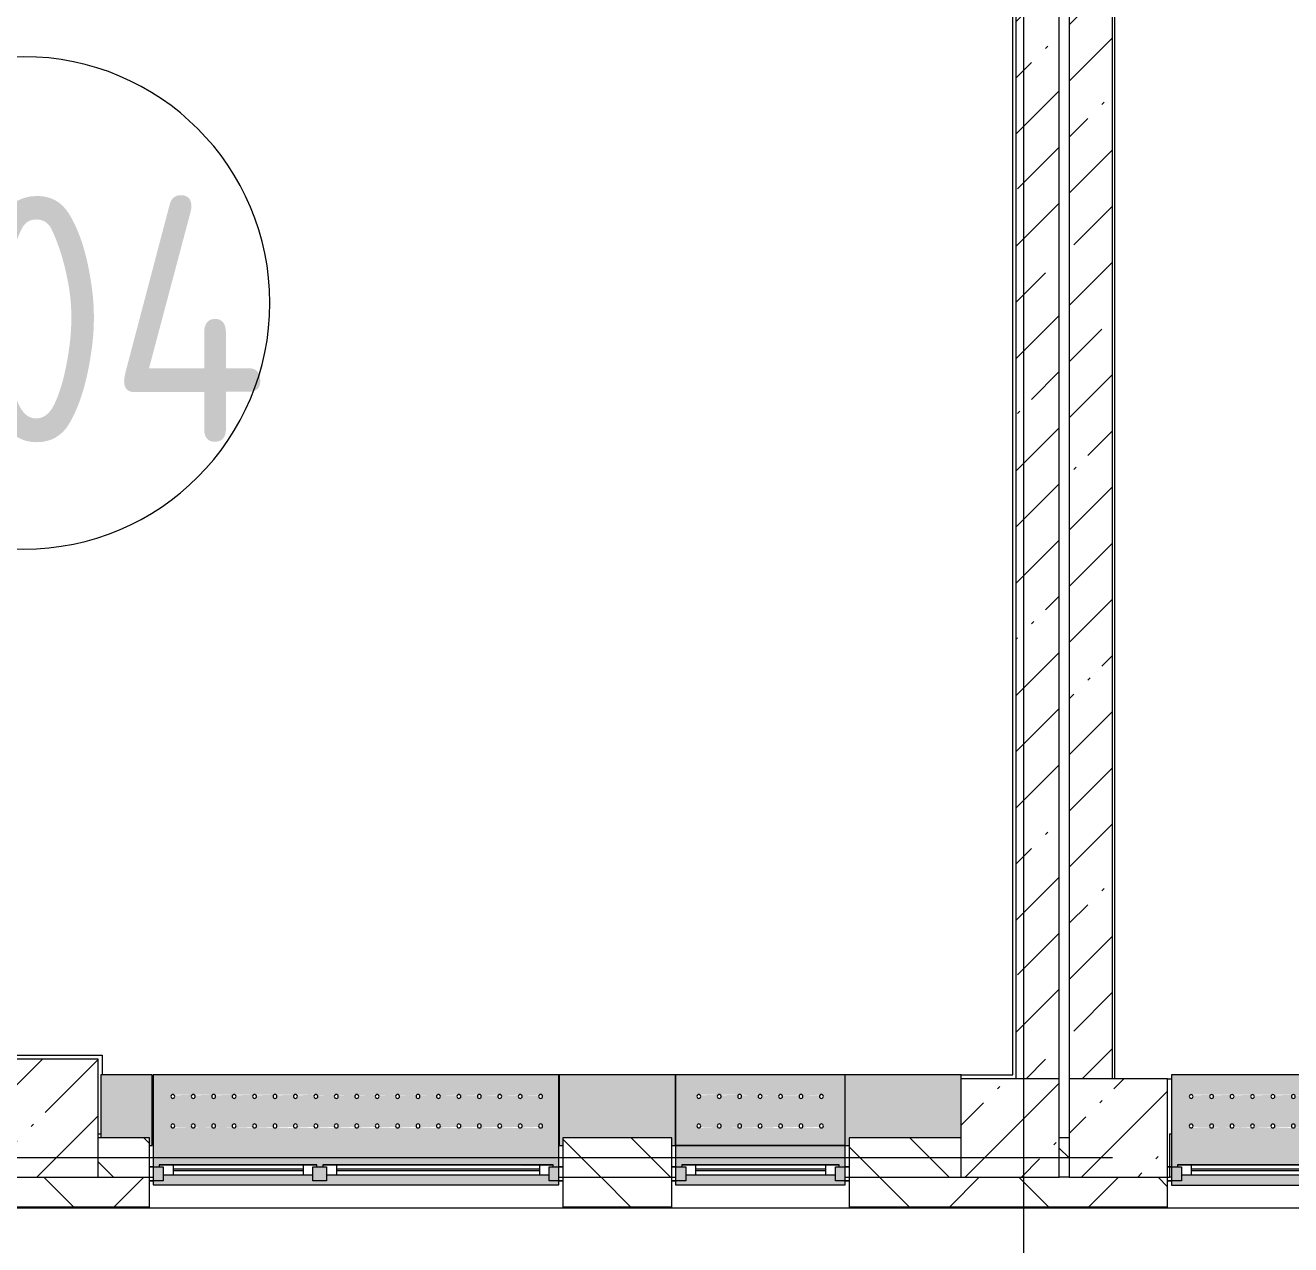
# Model space of a CAD drawing. Header units: millimetres. Extents: x 63482 to 319368, y -8553 to 29000.
# Drawn here: x 168029 to 174454, y -443 to 5749 of the extents above; entities that cross this region are included whole.
import ezdxf

# ---------------------------------------------------------------- set-up
doc = ezdxf.new("R2010")
doc.units = ezdxf.units.MM
for name, color, linetype, lineweight in [('A-AREA-IDEN', 7, 'Continuous', 9), ('A-GLAZ-2', 7, 'Continuous', 5), ('A-WALL', 7, 'Continuous', 9), ('A-WALL-4', 7, 'Continuous', 5), ('I-WALL-2', 7, 'Continuous', 5), ('S-COLS', 7, 'Continuous', 5), ('Знаки', 7, 'Continuous', 5), ('Оси', 7, 'Continuous', 9)]:
    doc.layers.add(name, color=color, linetype=linetype, lineweight=lineweight)
doc.layers.add('A-FLOR-2', color=7, linetype='Continuous', lineweight=5, true_color=0xaaaaaa)
doc.layers.add('Знаки-2', color=7, linetype='Continuous', lineweight=5, true_color=0xd7cfbf)
doc.styles.add('GOST Common_3', font='GOST_Common.ttf', dxfattribs={"width": 0.9, "height": 1250})
pattern_1 = [(45, (134788.6, 0), (-285.123, 285.123), []), (45, (135073.7, 0), (-285.123, 285.123), [504.031, -100.806, 16.764, -84.042])]

# ---------------------------------------------------------------- blocks, each defined once
blk = doc.blocks.new('BSC_Колонна _Прямоугольная - 500х500-V44-Общий план 3 этажа с размещением фрагментов 3_1-3_8')
at = {"layer": 'S-COLS'}
h = blk.add_hatch(dxfattribs=at)
h.set_pattern_fill('FP_34', color=256, style=0, pattern_type=2)
h.set_pattern_definition([(45, (-38790, -150), (-285.123, 285.123), []), (45, (-38504.88, -150), (-285.123, 285.123), [504.031, -100.806, 16.764, -84.042])])
h.paths.add_polyline_path([(-241.6, -250), (250, -250), (250, 250), (-250, 250), (-250, -250)])
for p, q in [((250, 250), (-250, 250)), ((-250, 250), (-250, -250)), ((250, -250), (250, 250)), ((-250, -250), (250, -250))]:
    blk.add_line(p, q, dxfattribs=at)
blk = doc.blocks.new('BSC_Колонна _Прямоугольная - 600х600-V64-Общий план 3 этажа с размещением фрагментов 3_1-3_8')
at = {"layer": 'S-COLS'}
h = blk.add_hatch(dxfattribs=at)
h.set_pattern_fill('FP_62', color=256, style=0, pattern_type=2)
h.set_pattern_definition([(45, (-33310, -200), (-285.123, 285.123), []), (45, (-33024.88, -200), (-285.123, 285.123), [504.031, -100.806, 16.764, -84.042])])
h.paths.add_polyline_path([(-300, -300), (300, -300), (300, 300), (-300, 300), (-300, 121.8)])
for p, q in [((300, 300), (-300, 300)), ((-300, 300), (-300, -300)), ((300, -300), (300, 300)), ((-300, -300), (300, -300))]:
    blk.add_line(p, q, dxfattribs=at)
blk = doc.blocks.new('120_Окно_СКБ_2Ст - 120_Окно_СКБ_2Ст 2100х2400 _мал створка справа_-22446225-Общий план 3 этажа с размещением фрагментов 3_1-3_8')
at = {"layer": 'A-GLAZ-2'}
for p, q in [((-1050, -127), (-1050, -57)), ((-1050, -57), (-980, -57)), ((-1029, -57), (-1050, -57)), ((-980, -57), (-980, -127)), ((150, -127), (150, -57)), ((150, -57), (220, -57)), ((220, -57), (220, -127)), ((980, -127), (980, -57)), ((980, -57), (1050, -57)), ((1050, -57), (1031, -57)), ((1050, -57), (1050, -127)), ((-980, -127), (-1050, -127)), ((-1050, -127), (-1029, -127)), ((-980, -127), (-1000, -127)), ((-1000, -127), (-1000, -137)), ((150, -87), (-980, -87)), ((-980, -87), (-980, -127)), ((-930, -137), (-930, -87)), ((-930, -107), (100, -107)), ((100, -117), (-930, -117)), ((100, -137), (100, -87)), ((150, -127), (150, -87)), ((220, -127), (150, -127)), ((170, -127), (150, -127)), ((170, -137), (170, -127)), ((220, -127), (200, -127)), ((200, -127), (200, -137)), ((980, -87), (220, -87)), ((220, -87), (220, -127)), ((270, -137), (270, -87)), ((270, -107), (930, -107)), ((930, -117), (270, -117)), ((930, -137), (930, -87)), ((980, -127), (980, -87)), ((1050, -127), (980, -127)), ((1000, -127), (980, -127)), ((1000, -137), (1000, -127)), ((1031, -127), (1050, -127)), ((-1000, -137), (170, -137)), ((170, -137), (-1000, -137)), ((200, -137), (1000, -137)), ((1000, -137), (200, -137))]:
    blk.add_line(p, q, dxfattribs=at)
blk = doc.blocks.new('120_Окно_СКБ_1Ст - 120_Окно_СКБ_1Ст 900х2500_h_-V68-Общий план 3 этажа с размещением фрагментов 3_1-3_8')
at = {"layer": 'A-GLAZ-2'}
for p, q in [((-450, -127), (-450, -57)), ((-450, -57), (-380, -57)), ((-429, -57), (-450, -57)), ((-380, -57), (-380, -127)), ((380, -127), (380, -57)), ((380, -57), (450, -57)), ((450, -57), (431, -57)), ((450, -57), (450, -127)), ((-380, -127), (-450, -127)), ((-450, -127), (-429, -127)), ((-380, -127), (-400, -127)), ((-400, -127), (-400, -137)), ((380, -87), (-380, -87)), ((-380, -87), (-380, -127)), ((-330, -137), (-330, -87)), ((-330, -107), (330, -107)), ((330, -117), (-330, -117)), ((330, -137), (330, -87)), ((380, -127), (380, -87)), ((450, -127), (380, -127)), ((400, -127), (380, -127)), ((400, -137), (400, -127)), ((431, -127), (450, -127)), ((-400, -137), (400, -137)), ((400, -137), (-400, -137))]:
    blk.add_line(p, q, dxfattribs=at)
blk = doc.blocks.new('120_Окно_СКБ_2Ст - 120_Окно_СКБ_2Ст 2100х2400 _мал створка справа_-V72-Общий план 3 этажа с размещением фрагментов 3_1-3_8')
at = {"layer": 'A-GLAZ-2'}
for p, q in [((-1050, -127), (-1050, -57)), ((-1050, -57), (-980, -57)), ((-1029.8, -57), (-1050, -57)), ((-980, -57), (-980, -127)), ((150, -127), (150, -57)), ((150, -57), (220, -57)), ((220, -57), (220, -127)), ((980, -127), (980, -57)), ((980, -57), (1050, -57)), ((1050, -57), (1030.2, -57)), ((1050, -57), (1050, -127)), ((-980, -127), (-1050, -127)), ((-1050, -127), (-1029.8, -127)), ((-980, -127), (-1000, -127)), ((-1000, -127), (-1000, -137)), ((150, -87), (-980, -87)), ((-980, -87), (-980, -127)), ((-930, -137), (-930, -87)), ((-930, -107), (100, -107)), ((100, -117), (-930, -117)), ((100, -137), (100, -87)), ((150, -127), (150, -87)), ((220, -127), (150, -127)), ((170, -127), (150, -127)), ((170, -137), (170, -127)), ((220, -127), (200, -127)), ((200, -127), (200, -137)), ((980, -87), (220, -87)), ((220, -87), (220, -127)), ((270, -137), (270, -87)), ((270, -107), (930, -107)), ((930, -117), (270, -117)), ((930, -137), (930, -87)), ((980, -127), (980, -87)), ((1050, -127), (980, -127)), ((1000, -127), (980, -127)), ((1000, -137), (1000, -127)), ((1030.2, -127), (1050, -127)), ((-1000, -137), (170, -137)), ((170, -137), (-1000, -137)), ((200, -137), (1000, -137)), ((1000, -137), (200, -137))]:
    blk.add_line(p, q, dxfattribs=at)
blk = doc.blocks.new('BSC_Колонна _Прямоугольная - 500х500-V105-Общий план 3 этажа с размещением фрагментов 3_1-3_8')
at = {"layer": 'S-COLS'}
h = blk.add_hatch(dxfattribs=at)
h.set_pattern_fill('FP_86', color=256, style=0, pattern_type=2)
h.set_pattern_definition([(45, (-38240, -150), (-285.123, 285.123), []), (45, (-37954.88, -150), (-285.123, 285.123), [504.031, -100.806, 16.764, -84.042])])
h.paths.add_polyline_path([(-250, -250), (250, -250), (250, 250), (-250, 250), (-250, 171.8)])
for p, q in [((250, 250), (-250, 250)), ((-250, 250), (-250, -250)), ((250, -250), (250, 250)), ((-250, -250), (250, -250))]:
    blk.add_line(p, q, dxfattribs=at)
blk = doc.blocks.new('Зашивка радиатора_ с перфорацией М1 - Зашивка радиатора_ с перфорацией М1-V202-Общий план 3 этажа с размещением фрагментов 3_1-3_8')
at = {"layer": 'Знаки-2'}
h = blk.add_hatch(color=256, dxfattribs=at)
h.paths.add_polyline_path([(-430, 380), (-430, 180), (430, 180), (430, 380), (-381, 380)])
h.paths.add_polyline_path([(-381, 328.5), (379, 328.5), (379, 288.5), (399, 288.5), (399, 278.5), (-401, 278.5), (-401, 288.5), (-381, 288.5)])
h = blk.add_hatch(color=256, dxfattribs=at)
h.paths.add_polyline_path([(430.2, 180), (-430, 180), (-430, -179.9), (430.2, -179.9), (430.2, -81.3)])
h.paths.add_polyline_path([(-102.8, 90.4), (320.9, 85.4), (320.9, 75.4), (312.2, 70.4), (303.6, 75.4), (303.6, 85.4), (307.3, 89), (217.2, 85.4), (217.2, 75.4), (208.5, 70.4), (199.8, 75.4), (199.8, 85.4), (203.5, 89), (113.4, 85.4), (113.4, 75.4), (104.7, 70.4), (96.1, 75.4), (96.1, 85.4), (99.8, 89), (9.7, 85.4), (9.7, 75.4), (1, 70.4), (-7.7, 75.4), (-7.7, 85.4), (-4, 89), (-94.1, 85.4), (-94.1, 75.4), (-102.8, 70.4), (-111.4, 75.4), (-111.4, 85.4), (-107.8, 89), (-197.8, 85.4), (-197.8, 75.4), (-206.5, 70.4), (-215.2, 75.4), (-215.2, 85.4), (-211.5, 89), (-301.6, 85.4), (-301.6, 75.4), (-310.3, 70.4), (-318.9, 75.4), (-318.9, 85.4), (-310.3, 90.4), (-307.7, 90), (-206.5, 90.4)])
h.paths.add_polyline_path([(208.5, -59.6), (217.2, -64.6), (217.2, -74.6), (213.5, -78.3), (303.6, -74.6), (303.6, -64.6), (312.2, -59.6), (320.9, -64.6), (320.9, -74.6), (312.2, -79.6), (309.7, -79.3), (-318.9, -74.6), (-318.9, -64.6), (-310.3, -59.6), (-301.6, -64.6), (-301.6, -74.6), (-305.2, -78.3), (-215.2, -74.6), (-215.2, -64.6), (-206.5, -59.6), (-197.8, -64.6), (-197.8, -74.6), (-201.5, -78.3), (-111.4, -74.6), (-111.4, -64.6), (-102.8, -59.6), (-94.1, -64.6), (-94.1, -74.6), (-97.7, -78.3), (-7.7, -74.6), (-7.7, -64.6), (1, -59.6), (9.7, -64.6), (9.7, -74.6), (6, -78.3), (96.1, -74.6), (96.1, -64.6), (104.7, -59.6), (113.4, -64.6), (113.4, -74.6), (109.8, -78.3), (199.8, -74.6), (199.8, -64.6), (205.9, -60)])
at = {"layer": 'Знаки'}
for p, q in [((430, 380), (-430, 380)), ((-430, 380), (-430, 180)), ((430, 180), (430, 380)), ((-430, 180), (430, 180)), ((430.2, 180), (-430, 180)), ((-430, 180), (-430, -179.9)), ((430.2, -179.9), (430.2, 180)), ((-430, -179.9), (430.2, -179.9))]:
    blk.add_line(p, q, dxfattribs=at)
for centre, start, end in [((-310.3, 80.4), 180, 0), ((-310.3, 80.4), 0, 180), ((-206.5, 80.4), 0, 180), ((-206.5, 80.4), 180, 360), ((-102.8, 80.4), 0, 180), ((-102.8, 80.4), 180, 0), ((1, 80.4), 0, 180), ((1, 80.4), 180, 0), ((104.7, 80.4), 0, 180), ((104.7, 80.4), 180, 360), ((208.5, 80.4), 0, 180), ((208.5, 80.4), 180, 0), ((312.2, 80.4), 0, 180), ((312.2, 80.4), 180, 0), ((-310.3, -69.6), 0, 180), ((-206.5, -69.6), 0, 180), ((-102.8, -69.6), 0, 180), ((1, -69.6), 0, 180), ((104.7, -69.6), 0, 180), ((208.5, -69.6), 0, 180), ((312.2, -69.6), 0, 180), ((-310.3, -69.6), 180, 0), ((-206.5, -69.6), 180, 0), ((-102.8, -69.6), 180, 0), ((1, -69.6), 180, 0), ((104.7, -69.6), 180, 0), ((208.5, -69.6), 180, 0), ((312.2, -69.6), 180, 0)]:
    blk.add_arc(centre, 10, start, end, dxfattribs=at)
blk = doc.blocks.new('Зашивка радиатора_ с перфорацией М5 - Зашивка радиатора_ с перфорацией М5-V204-Общий план 3 этажа с размещением фрагментов 3_1-3_8')
at = {"layer": 'Знаки-2'}
h = blk.add_hatch(color=256, dxfattribs=at)
h.paths.add_polyline_path([(1750, 380), (-310, 380), (-310, -179.9), (1750, -179.9), (1750, 328.5)])
h.paths.add_polyline_path([(590.5, 328.5), (869, 328.5), (869, 288.5), (889, 288.5), (889, 278.5), (-281, 283.6), (-280, 288.5), (-261, 288.5), (-256.3, 328.5), (90.5, 328.5)])
h.paths.add_polyline_path([(1677.4, 328.5), (1699, 328.5), (1699, 288.5), (1719, 285), (1714.1, 278.5), (919, 278.5), (919, 288.5), (939, 288.5), (939, 328.5), (1676.9, 328.5)])
h.paths.add_polyline_path([(1090.5, 90.4), (1658.7, 85.4), (1658.7, 75.4), (1650, 70.4), (1641.3, 75.4), (1641.3, 85.4), (1645, 89), (1554.9, 85.4), (1554.9, 75.4), (1546.2, 70.4), (1537.6, 75.4), (1537.6, 85.4), (1541.2, 89), (1451.2, 85.4), (1451.2, 75.4), (1442.5, 70.4), (1433.8, 75.4), (1433.8, 85.4), (1437.5, 89), (1347.4, 85.4), (1347.4, 75.4), (1338.7, 70.4), (1330.1, 75.4), (1330.1, 85.4), (1333.7, 89), (1243.7, 85.4), (1243.7, 75.4), (1235, 70.4), (1226.3, 75.4), (1226.3, 85.4), (1230, 89), (1139.9, 85.4), (1139.9, 75.4), (1131.2, 70.4), (1122.6, 75.4), (1122.6, 85.4), (1126.3, 89), (1036.2, 85.4), (1036.2, 75.4), (1027.5, 70.4), (1018.8, 75.4), (1018.8, 85.4), (1022.5, 89), (932.4, 85.4), (932.4, 75.4), (923.7, 70.4), (915.1, 75.4), (915.1, 85.4), (918.8, 89), (828.7, 85.4), (828.7, 75.4), (820, 70.4), (811.3, 75.4), (811.3, 85.4), (815, 89), (724.9, 85.4), (724.9, 75.4), (716.2, 70.4), (707.6, 75.4), (707.6, 85.4), (711.2, 89), (621.2, 85.4), (621.2, 75.4), (612.5, 70.4), (603.8, 75.4), (603.8, 85.4), (607.5, 89), (517.4, 85.4), (517.4, 75.4), (508.7, 70.4), (500.1, 75.4), (500.1, 85.4), (503.7, 89), (413.7, 85.4), (413.7, 75.4), (405, 70.4), (396.3, 75.4), (396.3, 85.4), (400, 89), (309.9, 85.4), (309.9, 75.4), (301.2, 70.4), (292.6, 75.4), (292.6, 85.4), (296.3, 89), (206.2, 85.4), (206.2, 75.4), (197.5, 70.4), (188.8, 75.4), (188.8, 85.4), (192.5, 89), (102.4, 85.4), (102.4, 75.4), (93.7, 70.4), (85.1, 75.4), (85.1, 85.4), (88.8, 89), (-1.3, 85.4), (-1.3, 75.4), (-10, 70.4), (-18.7, 75.4), (-18.7, 85.4), (-15, 89), (-105.1, 85.4), (-105.1, 75.4), (-113.8, 70.4), (-122.4, 75.4), (-122.4, 85.4), (-118.7, 89), (-208.8, 85.4), (-208.8, 75.4), (-217.5, 70.4), (-226.2, 75.4), (-226.2, 85.4), (-217.5, 90.4), (-214.9, 90), (1027.5, 90.4)])
h.paths.add_polyline_path([(1650, -59.6), (1658.7, -64.6), (1658.7, -74.6), (1650, -79.6), (1647.4, -79.3), (-226.2, -74.6), (-226.2, -64.6), (-217.5, -59.6), (-208.8, -64.6), (-208.8, -74.6), (-212.5, -78.3), (-122.4, -74.6), (-122.4, -64.6), (-113.8, -59.6), (-105.1, -64.6), (-105.1, -74.6), (-108.8, -78.3), (-18.7, -74.6), (-18.7, -64.6), (-10, -59.6), (-1.3, -64.6), (-1.3, -74.6), (-5, -78.3), (85.1, -74.6), (85.1, -64.6), (93.7, -59.6), (102.4, -64.6), (102.4, -74.6), (98.7, -78.3), (188.8, -74.6), (188.8, -64.6), (197.5, -59.6), (206.2, -64.6), (206.2, -74.6), (202.5, -78.3), (292.6, -74.6), (292.6, -64.6), (301.2, -59.6), (309.9, -64.6), (309.9, -74.6), (306.3, -78.3), (396.3, -74.6), (396.3, -64.6), (405, -59.6), (413.7, -64.6), (413.7, -74.6), (410, -78.3), (500.1, -74.6), (500.1, -64.6), (508.7, -59.6), (517.4, -64.6), (517.4, -74.6), (513.8, -78.3), (603.8, -74.6), (603.8, -64.6), (612.5, -59.6), (621.2, -64.6), (621.2, -74.6), (617.5, -78.3), (707.6, -74.6), (707.6, -64.6), (716.2, -59.6), (724.9, -64.6), (724.9, -74.6), (721.2, -78.3), (811.3, -74.6), (811.3, -64.6), (820, -59.6), (828.7, -64.6), (828.7, -74.6), (825, -78.3), (915.1, -74.6), (915.1, -64.6), (923.7, -59.6), (932.4, -64.6), (932.4, -74.6), (928.7, -78.3), (1018.8, -74.6), (1018.8, -64.6), (1027.5, -59.6), (1036.2, -64.6), (1036.2, -74.6), (1032.5, -78.3), (1122.6, -74.6), (1122.6, -64.6), (1131.2, -59.6), (1139.9, -64.6), (1139.9, -74.6), (1136.2, -78.3), (1226.3, -74.6), (1226.3, -64.6), (1235, -59.6), (1243.7, -64.6), (1243.7, -74.6), (1240, -78.3), (1330.1, -74.6), (1330.1, -64.6), (1340.4, -59.9), (1347.4, -64.6), (1347.4, -74.6), (1343.8, -78.3), (1433.8, -74.6), (1433.8, -64.6), (1442.5, -59.6), (1451.2, -64.6), (1451.2, -74.6), (1447.5, -78.3), (1537.6, -74.6), (1537.6, -64.6), (1546.2, -59.6), (1554.9, -64.6), (1554.9, -74.6), (1551.3, -78.3), (1641.3, -74.6), (1641.3, -64.6), (1647.4, -60)])
at = {"layer": 'Знаки'}
for p, q in [((1750, 380), (-310, 380)), ((-310, 380), (-310, -179.9)), ((1750, -179.9), (1750, 380)), ((-310, -179.9), (1750, -179.9))]:
    blk.add_line(p, q, dxfattribs=at)
for centre, start, end in [((-217.5, 80.4), 0, 180), ((-217.5, 80.4), 180, 0), ((-113.8, 80.4), 0, 180), ((-113.8, 80.4), 180, 0), ((-10, 80.4), 0, 180), ((-10, 80.4), 180, 360), ((93.7, 80.4), 0, 180), ((93.7, 80.4), 180, 0), ((197.5, 80.4), 0, 180), ((197.5, 80.4), 180, 0), ((301.2, 80.4), 0, 180), ((301.2, 80.4), 180, 0), ((405, 80.4), 0, 180), ((405, 80.4), 180, 0), ((508.7, 80.4), 0, 180), ((508.7, 80.4), 180, 0), ((612.5, 80.4), 0, 180), ((612.5, 80.4), 180, 0), ((716.2, 80.4), 0, 180), ((716.2, 80.4), 180, 0), ((820, 80.4), 0, 180), ((820, 80.4), 180, 0), ((923.7, 80.4), 0, 180), ((923.7, 80.4), 180, 360), ((1027.5, 80.4), 0, 180), ((1027.5, 80.4), 180, 0), ((1131.2, 80.4), 0, 180), ((1131.2, 80.4), 180, 360), ((1235, 80.4), 0, 180), ((1235, 80.4), 180, 0), ((1338.7, 80.4), 0, 180), ((1338.7, 80.4), 180, 0), ((1442.5, 80.4), 0, 180), ((1442.5, 80.4), 180, 360), ((1546.2, 80.4), 0, 180), ((1546.2, 80.4), 180, 0), ((1650, 80.4), 0, 180), ((1650, 80.4), 180, 360), ((-217.5, -69.6), 0, 180), ((-113.8, -69.6), 0, 180), ((-10, -69.6), 0, 180), ((93.7, -69.6), 0, 180), ((197.5, -69.6), 0, 180), ((301.2, -69.6), 0, 180), ((405, -69.6), 0, 180), ((508.7, -69.6), 0, 180), ((612.5, -69.6), 0, 180), ((716.2, -69.6), 0, 180), ((820, -69.6), 0, 180), ((923.7, -69.6), 0, 180), ((1027.5, -69.6), 0, 180), ((1131.2, -69.6), 0, 180), ((1235, -69.6), 0, 180), ((1338.7, -69.6), 0, 180), ((1442.5, -69.6), 0, 180), ((1546.2, -69.6), 0, 180), ((1650, -69.6), 0, 180), ((-217.5, -69.6), 180, 0), ((-113.8, -69.6), 180, 0), ((-10, -69.6), 180, 0), ((93.7, -69.6), 180, 0), ((197.5, -69.6), 180, 0), ((301.2, -69.6), 180, 0), ((405, -69.6), 180, 0), ((508.7, -69.6), 180, 0), ((612.5, -69.6), 180, 0), ((716.2, -69.6), 180, 0), ((820, -69.6), 180, 0), ((923.7, -69.6), 180, 0), ((1027.5, -69.6), 180, 0), ((1131.2, -69.6), 180, 0), ((1235, -69.6), 180, 0), ((1338.7, -69.6), 180, 0), ((1442.5, -69.6), 180, 0), ((1546.2, -69.6), 180, 0), ((1650, -69.6), 180, 0)]:
    blk.add_arc(centre, 10, start, end, dxfattribs=at)
blk = doc.blocks.new('Зашивка без перфорации М3 - М3_3-V205-Общий план 3 этажа с размещением фрагментов 3_1-3_8')
at = {"layer": 'Знаки-2'}
blk.add_hatch(color=256, dxfattribs=at).paths.add_polyline_path([(-416, 180), (-430, 180), (-430, -179.9), (-169.8, -179.9), (-169.8, 140.5), (-416, 140.5)])
at = {"layer": 'Знаки'}
for p, q in [((-416, 180), (-430, 180)), ((-430, 180), (-430, -179.9)), ((-169.8, -179.9), (-169.8, 140.5)), ((-430, -179.9), (-169.8, -179.9))]:
    blk.add_line(p, q, dxfattribs=at)
blk = doc.blocks.new('Зашивка без перфорации М3 - М3_10-30988418-Общий план 3 этажа с размещением фрагментов 3_1-3_8')
at = {"layer": 'Знаки-2'}
blk.add_hatch(color=256, dxfattribs=at).paths.add_polyline_path([(141.8, 180), (141.8, 140.5), (-411.2, 140.5), (-411.2, 180), (-430, 180), (-430, -179.9), (160.2, -179.9), (160.2, 180)])
at = {"layer": 'Знаки'}
for p, q in [((-411.2, 180), (-430, 180)), ((-430, 180), (-430, -179.9)), ((160.2, 180), (141.8, 180)), ((160.2, -179.9), (160.2, 180)), ((-430, -179.9), (160.2, -179.9))]:
    blk.add_line(p, q, dxfattribs=at)
blk = doc.blocks.new('Зашивка без перфорации М3 - М3_10-V206-Общий план 3 этажа с размещением фрагментов 3_1-3_8')
at = {"layer": 'Знаки-2'}
blk.add_hatch(color=256, dxfattribs=at).paths.add_polyline_path([(139, 180), (139, 140.5), (-428, 140.5), (-428, -179.9), (160.2, -179.9), (160.2, 180)])
at = {"layer": 'Знаки'}
for p, q in [((160.2, 180), (139, 180)), ((160.2, -179.9), (160.2, 180)), ((-430, -159.5), (-430, -179.9)), ((-430, -179.9), (160.2, -179.9))]:
    blk.add_line(p, q, dxfattribs=at)
blk = doc.blocks.new('Зашивка_ опоясывающая панель - Зашивка_ опоясывающая панель-V207-Общий план 3 этажа с размещением фрагментов 3_1-3_8')
at = {"layer": 'Знаки-2'}
blk.add_hatch(color=256, dxfattribs=at).paths.add_polyline_path([(-406, 179.9), (-406, 180), (-430, 179.9)])
at = {"layer": 'Знаки'}
blk.add_line((-430, 180), (-406, 180), dxfattribs=at)
blk = doc.blocks.new('Зашивка_ опоясывающая панель - Зашивка_ опоясывающая панель-V208-Общий план 3 этажа с размещением фрагментов 3_1-3_8')
at = {"layer": 'Знаки-2'}
blk.add_hatch(color=256, dxfattribs=at).paths.add_polyline_path([(-429.2, -160), (-429.2, 179.9), (-430, 180), (-430, -160)])
at = {"layer": 'Знаки'}
for p, q in [((-430, -160), (-430, 180)), ((-430, 180), (-406, 180))]:
    blk.add_line(p, q, dxfattribs=at)
blk = doc.blocks.new('Зашивка_ опоясывающая панель - Зашивка_ опоясывающая панель-V209-Общий план 3 этажа с размещением фрагментов 3_1-3_8')
at = {"layer": 'Знаки'}
blk.add_line((-430, 180), (-406, 180), dxfattribs=at)
blk = doc.blocks.new('Зашивка радиатора_ с перфорацией М5 - Зашивка радиатора_ с перфорацией М5-V210-Общий план 3 этажа с размещением фрагментов 3_1-3_8')
at = {"layer": 'Знаки-2'}
h = blk.add_hatch(color=256, dxfattribs=at)
h.paths.add_polyline_path([(1699.8, 380), (-310, 380), (-310, -179.9), (1750, -179.9), (1750, 380)])
h.paths.add_polyline_path([(-144.6, 328.1), (869.8, 328.1), (869.8, 288.1), (889.8, 288.1), (889.8, 278.1), (-280.2, 281), (-279.9, 288.1), (-260.2, 288.1), (-255.8, 328.1), (-163.2, 328.1)])
h.paths.add_polyline_path([(1695.4, 328.1), (1699.8, 328.1), (1699.8, 288.1), (1719.8, 282.4), (1713.9, 278.1), (919.8, 278.1), (919.8, 288.1), (939.8, 288.1), (939.8, 328.1), (1694.9, 328.1)])
h.paths.add_polyline_path([(1131.2, 90.4), (1658.7, 85.4), (1658.7, 75.4), (1650, 70.4), (1641.3, 75.4), (1641.3, 85.4), (1645, 89), (1554.9, 85.4), (1554.9, 75.4), (1546.2, 70.4), (1537.6, 75.4), (1537.6, 85.4), (1541.2, 89), (1451.2, 85.4), (1451.2, 75.4), (1442.5, 70.4), (1433.8, 75.4), (1433.8, 85.4), (1437.5, 89), (1347.4, 85.4), (1347.4, 75.4), (1338.7, 70.4), (1330.1, 75.4), (1330.1, 85.4), (1333.7, 89), (1243.7, 85.4), (1243.7, 75.4), (1235, 70.4), (1226.3, 75.4), (1226.3, 85.4), (1230, 89), (1139.9, 85.4), (1139.9, 75.4), (1131.2, 70.4), (1122.6, 75.4), (1122.6, 85.4), (1126.2, 89), (1036.2, 85.4), (1036.2, 75.4), (1027.5, 70.4), (1018.8, 75.4), (1018.8, 85.4), (1022.5, 89), (932.4, 85.4), (932.4, 75.4), (923.7, 70.4), (915.1, 75.4), (915.1, 85.4), (918.7, 89), (828.7, 85.4), (828.7, 75.4), (820, 70.4), (811.3, 75.4), (811.3, 85.4), (815, 89), (724.9, 85.4), (724.9, 75.4), (716.2, 70.4), (707.6, 75.4), (707.6, 85.4), (711.2, 89), (621.2, 85.4), (621.2, 75.4), (612.5, 70.4), (603.8, 75.4), (603.8, 85.4), (607.5, 89), (517.4, 85.4), (517.4, 75.4), (508.7, 70.4), (500.1, 75.4), (500.1, 85.4), (503.7, 89), (413.7, 85.4), (413.7, 75.4), (405, 70.4), (396.3, 75.4), (396.3, 85.4), (400, 89), (309.9, 85.4), (309.9, 75.4), (301.2, 70.4), (292.6, 75.4), (292.6, 85.4), (296.2, 89), (206.2, 85.4), (206.2, 75.4), (197.5, 70.4), (188.8, 75.4), (188.8, 85.4), (192.5, 89), (102.4, 85.4), (102.4, 75.4), (93.7, 70.4), (85.1, 75.4), (85.1, 85.4), (88.7, 89), (-1.3, 85.4), (-1.3, 75.4), (-10, 70.4), (-18.7, 75.4), (-18.7, 85.4), (-15, 89), (-105.1, 85.4), (-105.1, 75.4), (-113.8, 70.4), (-122.4, 75.4), (-122.4, 85.4), (-118.8, 89), (-208.8, 85.4), (-208.8, 75.4), (-217.5, 70.4), (-226.2, 75.4), (-226.2, 85.4), (-217.5, 90.4), (-214.9, 90), (1027.5, 90.4)])
h.paths.add_polyline_path([(820, -59.6), (828.7, -64.6), (828.7, -74.6), (825, -78.3), (915.1, -74.6), (915.1, -64.6), (923.7, -59.6), (932.4, -64.6), (932.4, -74.6), (928.7, -78.3), (1018.8, -74.6), (1018.8, -64.6), (1027.5, -59.6), (1036.2, -64.6), (1036.2, -74.6), (1032.5, -78.3), (1122.6, -74.6), (1122.6, -64.6), (1131.2, -59.6), (1139.9, -64.6), (1139.9, -74.6), (1136.2, -78.3), (1226.3, -74.6), (1226.3, -64.6), (1235, -59.6), (1243.7, -64.6), (1243.7, -74.6), (1240, -78.3), (1330.1, -74.6), (1330.1, -64.6), (1338.7, -59.6), (1347.4, -64.6), (1347.4, -74.6), (1343.7, -78.3), (1433.8, -74.6), (1433.8, -64.6), (1442.5, -59.6), (1451.2, -64.6), (1451.2, -74.6), (1447.5, -78.3), (1537.6, -74.6), (1537.6, -64.6), (1546.2, -59.6), (1554.9, -64.6), (1554.9, -74.6), (1551.2, -78.3), (1641.3, -74.6), (1641.3, -64.6), (1650, -59.6), (1658.7, -64.6), (1658.7, -74.6), (1650, -79.6), (1647.4, -79.3), (-226.2, -74.6), (-226.2, -64.6), (-217.5, -59.6), (-208.8, -64.6), (-208.8, -74.6), (-212.5, -78.3), (-122.4, -74.6), (-122.4, -64.6), (-113.8, -59.6), (-105.1, -64.6), (-105.1, -74.6), (-108.8, -78.3), (-18.7, -74.6), (-18.7, -64.6), (-10, -59.6), (-1.3, -64.6), (-1.3, -74.6), (-5, -78.3), (85.1, -74.6), (85.1, -64.6), (93.7, -59.6), (102.4, -64.6), (102.4, -74.6), (98.7, -78.3), (188.8, -74.6), (188.8, -64.6), (197.5, -59.6), (206.2, -64.6), (206.2, -74.6), (202.5, -78.3), (292.6, -74.6), (292.6, -64.6), (301.2, -59.6), (309.9, -64.6), (309.9, -74.6), (306.2, -78.3), (396.3, -74.6), (396.3, -64.6), (405, -59.6), (413.7, -64.6), (413.7, -74.6), (410, -78.3), (500.1, -74.6), (500.1, -64.6), (508.7, -59.6), (517.4, -64.6), (517.4, -74.6), (513.7, -78.3), (603.8, -74.6), (603.8, -64.6), (612.5, -59.6), (621.2, -64.6), (621.2, -74.6), (617.5, -78.3), (707.6, -74.6), (707.6, -64.6), (716.2, -59.6), (724.9, -64.6), (724.9, -74.6), (721.2, -78.3), (811.3, -74.6), (811.3, -64.6), (817.4, -60)])
at = {"layer": 'Знаки'}
for p, q in [((1750, 380), (-310, 380)), ((-310, 380), (-310, -179.9)), ((1750, -179.9), (1750, 380)), ((-310, -179.9), (1750, -179.9))]:
    blk.add_line(p, q, dxfattribs=at)
for centre, start, end in [((-217.5, 80.4), 0, 180), ((-217.5, 80.4), 180, 0), ((-113.8, 80.4), 0, 180), ((-113.8, 80.4), 180, 0), ((-10, 80.4), 0, 180), ((-10, 80.4), 180, 360), ((93.7, 80.4), 0, 180), ((93.7, 80.4), 180, 0), ((197.5, 80.4), 0, 180), ((197.5, 80.4), 180, 0), ((301.2, 80.4), 0, 180), ((301.2, 80.4), 180, 0), ((405, 80.4), 0, 180), ((405, 80.4), 180, 0), ((508.7, 80.4), 0, 180), ((508.7, 80.4), 180, 0), ((612.5, 80.4), 0, 180), ((612.5, 80.4), 180, 0), ((716.2, 80.4), 0, 180), ((716.2, 80.4), 180, 0), ((820, 80.4), 0, 180), ((820, 80.4), 180, 0), ((923.7, 80.4), 0, 180), ((923.7, 80.4), 180, 360), ((1027.5, 80.4), 0, 180), ((1027.5, 80.4), 180, 0), ((1131.2, 80.4), 0, 180), ((1131.2, 80.4), 180, 360), ((1235, 80.4), 0, 180), ((1235, 80.4), 180, 0), ((1338.7, 80.4), 0, 180), ((1338.7, 80.4), 180, 0), ((1442.5, 80.4), 0, 180), ((1442.5, 80.4), 180, 360), ((1546.2, 80.4), 0, 180), ((1546.2, 80.4), 180, 0), ((1650, 80.4), 0, 180), ((1650, 80.4), 180, 360), ((-217.5, -69.6), 0, 180), ((-113.8, -69.6), 0, 180), ((-10, -69.6), 0, 180), ((93.7, -69.6), 0, 180), ((197.5, -69.6), 0, 180), ((301.2, -69.6), 0, 180), ((405, -69.6), 0, 180), ((508.7, -69.6), 0, 180), ((612.5, -69.6), 0, 180), ((716.2, -69.6), 0, 180), ((820, -69.6), 0, 180), ((923.7, -69.6), 0, 180), ((1027.5, -69.6), 0, 180), ((1131.2, -69.6), 0, 180), ((1235, -69.6), 0, 180), ((1338.7, -69.6), 0, 180), ((1442.5, -69.6), 0, 180), ((1546.2, -69.6), 0, 180), ((1650, -69.6), 0, 180), ((-217.5, -69.6), 180, 0), ((-113.8, -69.6), 180, 0), ((-10, -69.6), 180, 0), ((93.7, -69.6), 180, 0), ((197.5, -69.6), 180, 0), ((301.2, -69.6), 180, 0), ((405, -69.6), 180, 0), ((508.7, -69.6), 180, 0), ((612.5, -69.6), 180, 0), ((716.2, -69.6), 180, 0), ((820, -69.6), 180, 0), ((923.7, -69.6), 180, 0), ((1027.5, -69.6), 180, 0), ((1131.2, -69.6), 180, 0), ((1235, -69.6), 180, 0), ((1338.7, -69.6), 180, 0), ((1442.5, -69.6), 180, 0), ((1546.2, -69.6), 180, 0), ((1650, -69.6), 180, 0)]:
    blk.add_arc(centre, 10, start, end, dxfattribs=at)
blk = doc.blocks.new('Марка_Помещения - Номер-25198446-Общий план 3 этажа с размещением фрагментов 3_1-3_8')
at = {"layer": 'A-AREA-IDEN'}
for start, end in [(360, 180), (180, 360)]:
    blk.add_arc((0, 0), 2.5, start, end, dxfattribs=at)

msp = doc.modelspace()

# ---------------------------------------------------------------- hatches: boundary and pattern name
at = {"layer": 'A-WALL-4'}
h = msp.add_hatch(dxfattribs=at)
h.set_pattern_fill('FP_50', color=256, style=0, pattern_type=2)
h.set_pattern_definition([(135, (134788.6, 0), (-176.7767, -176.7767), [])])
h.paths.add_polyline_path([(199948.6, -100), (200198.6, -100), (200198.6, 100), (199948.6, 100)])
h.paths.add_polyline_path([(189836.4, -100), (190298.6, -100), (190298.6, 100), (189548.6, 100), (189548.6, -100)])
h.paths.add_polyline_path([(191698.6, -100), (192598.6, -100), (192598.6, 100), (191698.6, 100), (191698.6, -52.2)])
h.paths.add_polyline_path([(199048.6, -100), (199048.6, 100), (198498.6, 100), (198498.6, -100), (198836, -100)])
h.paths.add_polyline_path([(196198.6, -100), (196398.6, -100), (196398.6, 100), (196198.6, 100), (196198.6, 42.9)])
h.paths.add_polyline_path([(182836.6, -100), (182948.6, -100), (182948.6, 100), (182698.6, 100), (182698.6, -100)])
h.paths.add_polyline_path([(178836.8, -100), (179098.6, -100), (179098.6, 100), (178198.6, 100), (178198.6, -100), (178336.8, -100)])
h.paths.add_polyline_path([(185048.6, -100), (185798.6, -100), (185798.6, 100), (185048.6, 100), (185048.6, 26)])
h.paths.add_polyline_path([(187198.6, -100), (187448.6, -100), (187448.6, 100), (187198.6, 100), (187198.6, 33.3)])
h.paths.add_polyline_path([(177698.6, -100), (177698.6, 100), (177448.6, 100), (177448.6, -100)])
h.paths.add_polyline_path([(176336.9, -100), (176548.6, -100), (176548.6, 100), (175928.6, 100), (175928.6, -100)])
h.paths.add_polyline_path([(165837.3, -100), (166898.6, -100), (166898.6, 100), (165671.4, 100), (165671.4, -100)])
h.paths.add_polyline_path([(172778.6, -100), (172778.6, 100), (172211.6, 100), (172211.6, -100), (172337, -100)])
h.paths.add_polyline_path([(170837.1, -100), (171311.6, -100), (171311.6, 100), (170758.6, 100), (170758.6, -100)])
h.paths.add_polyline_path([(173278.6, -100), (173328.6, -100), (173328.6, 100), (173278.6, 100)])
h.paths.add_polyline_path([(164771.4, -100), (164771.4, 100), (164598.3, 100), (164598.3, -100)])
h.paths.add_polyline_path([(168398.6, -100), (168658.6, -100), (168658.6, 100), (168398.6, 100), (168398.6, 39.5)])
h.paths.add_polyline_path([(151337.8, -100), (152048.6, -100), (152048.6, 100), (151298.6, 100), (151298.6, -100)])
h.paths.add_polyline_path([(156698.6, -100), (156698.6, 100), (156398.6, 100), (156398.6, -100)])
h.paths.add_polyline_path([(161198.3, -100), (161198.3, 100), (160948.6, 100), (160948.6, -100)])
h.paths.add_polyline_path([(159598.6, -100), (160348.6, -100), (160348.6, 100), (159598.6, 100), (159598.6, 26)])
h.paths.add_polyline_path([(154148.6, -100), (155498.6, -100), (155498.6, 100), (154148.6, 100), (154148.6, 26)])
h.paths.add_polyline_path([(157337.6, -100), (157498.6, -100), (157498.6, 100), (157298.6, 100), (157298.6, -100)])
h.paths.add_polyline_path([(150337.8, -100), (150398.6, -100), (150398.6, 100), (149648.6, 100), (149648.6, -100), (149837.9, -100)])
h.paths.add_polyline_path([(145148.3, -100), (145898.6, -100), (145898.6, 100), (145148.3, 100), (145148.3, 26)])
h.paths.add_polyline_path([(142338.1, -100), (142448.6, -100), (142448.6, 100), (141618.6, 100), (141618.6, -100), (141838.2, -100)])
h.paths.add_polyline_path([(146798.6, -100), (146948.6, -100), (146948.6, 100), (146798.6, 100), (146798.6, 26)])
h = msp.add_hatch(dxfattribs=at)
h.set_pattern_fill('FP_52', color=256, style=0, pattern_type=2)
h.set_pattern_definition([(45, (134788.6, 0), (-353.5534, 353.5534), []), (135, (134788.6, 0), (-353.5534, -353.5534), [])])
h.paths.add_polyline_path([(191198.6, -250), (191415.7, -250), (191415.7, -100), (191198.6, -100)])
h.paths.add_polyline_path([(190298.6, -250), (190298.6, -100), (189548.6, -100), (189548.6, -250), (189836.4, -250)])
h.paths.add_polyline_path([(176336.9, -250), (176548.6, -250), (176548.6, -100), (175928.6, -100), (175928.6, -250)])
h.paths.add_polyline_path([(179098.6, -250), (179098.6, -100), (177448.6, -100), (177448.6, -250), (178836.8, -250)])
h.paths.add_polyline_path([(182198.6, -250), (182948.6, -250), (182948.6, -100), (182198.6, -100)])
h.paths.add_polyline_path([(187448.6, -250), (187448.6, -100), (186698.6, -100), (186698.6, -250), (187336.5, -250)])
h.paths.add_polyline_path([(185048.6, -250), (185798.6, -250), (185798.6, -100), (185048.6, -100)])
h.paths.add_polyline_path([(173828.6, -250), (173828.6, -100), (172211.6, -100), (172211.6, -250), (173337, -250)])
h.paths.add_polyline_path([(168398.6, -250), (168658.6, -250), (168658.6, -100), (167798.6, -100), (167798.6, -250), (168337.2, -250)])
h.paths.add_polyline_path([(166898.6, -250), (166898.6, -100), (165671.4, -100), (165671.4, -250), (166837.2, -250)])
h.paths.add_polyline_path([(170758.6, -250), (171311.6, -250), (171311.6, -100), (170758.6, -100)])
h.paths.add_polyline_path([(163998.3, -250), (164771.4, -250), (164771.4, -100), (163998.3, -100)])
h.paths.add_polyline_path([(154337.7, -250), (155498.6, -250), (155498.6, -100), (154148.6, -100), (154148.6, -250)])
h.paths.add_polyline_path([(159598.6, -250), (161198.3, -250), (161198.3, -100), (159598.6, -100)])
h.paths.add_polyline_path([(151837.8, -250), (152048.6, -250), (152048.6, -100), (151298.6, -100), (151298.6, -250), (151337.8, -250)])
h.paths.add_polyline_path([(149648.6, -250), (150398.6, -250), (150398.6, -100), (149648.6, -100)])
h.paths.add_polyline_path([(157337.6, -250), (157498.6, -250), (157498.6, -100), (156398.6, -100), (156398.6, -250), (156837.6, -250)])
h.paths.add_polyline_path([(142338.1, -250), (143048.3, -250), (143048.3, -100), (141618.6, -100), (141618.6, -250), (141838.2, -250)])
h.paths.add_polyline_path([(147548.6, -250), (147548.6, -100), (146798.6, -100), (146798.6, -250), (147338, -250)])
h.paths.add_polyline_path([(138518.6, -250), (138518.6, -100), (134528.6, -100), (134528.6, -250), (138338.3, -250)])
h.paths.add_polyline_path([(145148.3, -250), (145898.6, -250), (145898.6, -100), (145148.3, -100)])
at = {"layer": 'I-WALL-2'}
h = msp.add_hatch(dxfattribs=at)
h.set_pattern_fill('FP_48', color=256, style=0, pattern_type=2)
h.set_pattern_definition(pattern_1)
h.paths.add_polyline_path([(173269.1, 400), (173278.6, 400), (173278.6, 6250), (173058.6, 6250), (173058.6, 400)])
h = msp.add_hatch(dxfattribs=at)
h.set_pattern_fill('FP_48', color=256, style=0, pattern_type=2)
h.set_pattern_definition(pattern_1)
h.paths.add_polyline_path([(173337, 400), (173548.6, 400), (173548.6, 6250), (173328.6, 6250), (173328.6, 400)])

# ---------------------------------------------------------------- linework, layer by layer
at = {"layer": 'A-FLOR-2'}
for p, q in [((173558.6, 7400), (173558.6, 400)), ((173043.6, 420), (173043.6, 7050)), ((167778.6, 520), (168418.6, 520)), ((168418.6, 520), (168418.6, 420.4)), ((172780.6, 420), (173043.6, 420)), ((173828.6, 400), (173848.3, 400))]:
    msp.add_line(p, q, dxfattribs=at)
at = {"layer": 'A-WALL'}
for p, q in [((168398.6, -100), (168658.6, -100)), ((170758.6, -100), (171311.6, -100)), ((172211.6, -100), (172778.6, -100)), ((173328.6, -100), (173278.6, -100)), ((167798.6, -250), (168658.6, -250)), ((167798.6, -253), (168658.6, -253)), ((170758.6, -250), (171311.6, -250)), ((170758.6, -253), (171311.6, -253)), ((172211.6, -250), (173828.6, -250)), ((172211.6, -253), (173828.6, -253))]:
    msp.add_line(p, q, dxfattribs=at)
at = {"layer": 'A-WALL-4'}
for p, q in [((168658.6, 100), (168398.6, 100)), ((168658.6, -258), (168658.6, 100)), ((171311.6, 100), (170758.6, 100)), ((170758.6, 100), (170758.6, -258)), ((171311.6, -258), (171311.6, 100)), ((172778.6, 100), (172211.6, 100)), ((172211.6, 100), (172211.6, -258)), ((173328.6, 100), (173278.6, 100)), ((168658.6, -100), (168677.6, -100)), ((170737.6, -100), (170758.6, -100)), ((171311.6, -100), (171330.6, -100)), ((172190.6, -100), (172211.6, -100)), ((173828.6, -258), (173828.6, -100)), ((173828.6, -100), (173838.6, -100)), ((171311.6, -258), (156398.6, -258)), ((185798.6, -258), (171311.6, -258))]:
    msp.add_line(p, q, dxfattribs=at)
at = {"layer": 'I-WALL-2'}
for p, q in [((173278.6, 400), (173278.6, 7400)), ((173328.6, 7400), (173328.6, 400)), ((173548.6, 400), (173548.6, 7400)), ((173058.6, 7070), (173058.6, 400)), ((168398.6, 120), (168412.4, 120)), ((173838.6, 120), (173848.3, 120)), ((173838.6, 120), (173838.6, -100)), ((173848.3, -100), (173838.6, -100))]:
    msp.add_line(p, q, dxfattribs=at)
at = {"layer": 'Оси'}
for p, q in [((173098.6, -4552.8), (173098.6, 7947.2)), ((161048.6, 0), (173548.6, 0))]:
    msp.add_line(p, q, dxfattribs=at)

# ---------------------------------------------------------------- block references
at = {"layer": 'A-AREA-IDEN', "xscale": 499.9999999999995, "yscale": 499.9999999999995, "zscale": 499.9999999999995}
msp.add_blockref('Марка_Помещения - Номер-25198446-Общий план 3 этажа с размещением фрагментов 3_1-3_8', (168020.7, 4339), dxfattribs=at)
at = {"layer": 'A-GLAZ-2', "rotation": 180}
for name, p in [('120_Окно_СКБ_2Ст - 120_Окно_СКБ_2Ст 2100х2400 _мал створка справа_-22446225-Общий план 3 этажа с размещением фрагментов 3_1-3_8', (169708.6, -175)), ('120_Окно_СКБ_1Ст - 120_Окно_СКБ_1Ст 900х2500_h_-V68-Общий план 3 этажа с размещением фрагментов 3_1-3_8', (171761.6, -175)), ('120_Окно_СКБ_2Ст - 120_Окно_СКБ_2Ст 2100х2400 _мал створка справа_-V72-Общий план 3 этажа с размещением фрагментов 3_1-3_8', (174878.6, -175))]:
    msp.add_blockref(name, p, dxfattribs=at)
at = {"layer": 'S-COLS'}
for name, p in [('BSC_Колонна _Прямоугольная - 600х600-V64-Общий план 3 этажа с размещением фрагментов 3_1-3_8', (168098.6, 200)), ('BSC_Колонна _Прямоугольная - 500х500-V105-Общий план 3 этажа с размещением фрагментов 3_1-3_8', (173028.6, 150)), ('BSC_Колонна _Прямоугольная - 500х500-V44-Общий план 3 этажа с размещением фрагментов 3_1-3_8', (173578.6, 150))]:
    msp.add_blockref(name, p, dxfattribs=at)
at = {"layer": 'Знаки', "rotation": 180}
for name, p in [('Зашивка без перфорации М3 - М3_3-V205-Общий план 3 этажа с размещением фрагментов 3_1-3_8', (168242.6, 240.5)), ('Зашивка радиатора_ с перфорацией М5 - Зашивка радиатора_ с перфорацией М5-V204-Общий план 3 этажа с размещением фрагментов 3_1-3_8', (170427.6, 240.5)), ('Зашивка без перфорации М3 - М3_10-30988418-Общий план 3 этажа с размещением фрагментов 3_1-3_8', (170900.3, 240.5)), ('Зашивка радиатора_ с перфорацией М1 - Зашивка радиатора_ с перфорацией М1-V202-Общий план 3 этажа с размещением фрагментов 3_1-3_8', (171760.6, 240.5)), ('Зашивка без перфорации М3 - М3_10-V206-Общий план 3 этажа с размещением фрагментов 3_1-3_8', (172350.6, 240.5)), ('Зашивка радиатора_ с перфорацией М5 - Зашивка радиатора_ с перфорацией М5-V210-Общий план 3 этажа с размещением фрагментов 3_1-3_8', (175598.3, 240.1))]:
    msp.add_blockref(name, p, dxfattribs=at)
at = {"layer": 'Знаки'}
for name, p in [('Зашивка_ опоясывающая панель - Зашивка_ опоясывающая панель-V207-Общий план 3 этажа с размещением фрагментов 3_1-3_8', (169111.6, 240.5)), ('Зашивка_ опоясывающая панель - Зашивка_ опоясывающая панель-V208-Общий план 3 этажа с размещением фрагментов 3_1-3_8', (171169.4, 240.5)), ('Зашивка_ опоясывающая панель - Зашивка_ опоясывающая панель-V209-Общий план 3 этажа с размещением фрагментов 3_1-3_8', (171762.1, 240.5)), ('Зашивка_ опоясывающая панель - Зашивка_ опоясывающая панель-V207-Общий план 3 этажа с размещением фрагментов 3_1-3_8', (172622.4, 240.5))]:
    msp.add_blockref(name, p, dxfattribs=at)

# ---------------------------------------------------------------- texts
at = {"layer": 'A-AREA-IDEN', "insert": (166647.1, 4881.8), "char_height": 1250, "width": 3427.214, "attachment_point": 1, "style": 'GOST Common_3'}
msp.add_mtext('3.04', dxfattribs=at)

doc.saveas('drawing.dxf')
